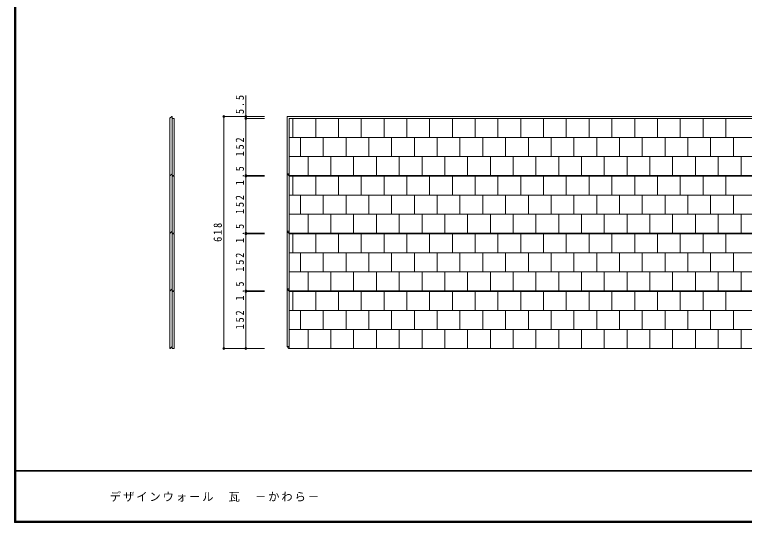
# Model space of a CAD drawing. Units: millimetres at full size, sheet at 1:10. Extents: x -1947 to 1953, y -1436 to 1392.
# Drawn here: x -1947 to -6, y -1402 to -50 of the extents above; entities that cross this region are included whole.
import ezdxf

# ---------------------------------------------------------------- set-up
doc = ezdxf.new("R2010")
doc.units = ezdxf.units.MM
doc.header["$LTSCALE"] = 10
doc.header["$PDMODE"] = 32
doc.header["$PDSIZE"] = 5
doc.layers.add('3-0', color=7, linetype='Continuous', lineweight=18)
doc.layers.add('F-1', color=6, linetype='Continuous', lineweight=18)
doc.layers.add('F-A', color=7, linetype='Continuous')
doc.styles.add('ＭＳ ゴシック', font='')
doc.styles.get('ＭＳ ゴシック').set_extended_font_data('MS Gothic')

msp = doc.modelspace()

# ---------------------------------------------------------------- linework, layer by layer
at = {"layer": '3-0', "color": 3}
for p, q in [((-1331.45, -265.49), (-1331.45, -326.2)), ((-1390.28, -938.7), (-1390.28, -320.7)), ((-1331.45, -326.2), (-1331.45, -478.2)), ((-1331.45, -478.2), (-1331.45, -479.7)), ((-1331.45, -479.7), (-1331.45, -631.7)), ((-1331.45, -631.7), (-1331.45, -633.2)), ((-1331.45, -633.2), (-1331.45, -785.2)), ((-1331.45, -785.2), (-1331.45, -786.7)), ((-1331.45, -786.7), (-1331.45, -938.7))]:
    msp.add_line(p, q, dxfattribs=at)
at = {"layer": '3-0'}
for p, q in [((-1533.64, -325.7), (-1533.64, -478.2)), ((-1527.64, -320.7), (-1527.64, -938.7)), ((-1524.75, -326.2), (-1527.64, -326.2)), ((-1524.75, -326.2), (-1522.14, -326.2)), ((-1522.14, -478.2), (-1522.14, -326.2)), ((-1222.14, -320.7), (-1222.14, -473.2)), ((-1222.14, -320.7), (1505.36, -320.7)), ((-1216.64, -326.2), (1510.36, -326.2)), ((-1216.64, -478.2), (-1216.64, -326.2)), ((-1206.54, -376.87), (-1206.54, -326.2)), ((-1145.94, -376.87), (-1145.94, -326.2)), ((-1085.34, -376.87), (-1085.34, -326.21)), ((-1024.74, -376.87), (-1024.74, -326.21)), ((-964.14, -376.87), (-964.14, -326.21)), ((-903.54, -376.87), (-903.54, -326.21)), ((-842.94, -376.87), (-842.94, -326.21)), ((-782.34, -376.87), (-782.34, -326.21)), ((-721.74, -376.87), (-721.74, -326.21)), ((-661.14, -376.87), (-661.14, -326.21)), ((-600.54, -376.87), (-600.54, -326.21)), ((-539.94, -376.87), (-539.94, -326.21)), ((-479.34, -376.87), (-479.34, -326.21)), ((-418.74, -376.87), (-418.74, -326.21)), ((-358.14, -376.87), (-358.14, -326.21)), ((-297.54, -376.87), (-297.54, -326.21)), ((-236.94, -376.87), (-236.94, -326.21)), ((-176.34, -376.87), (-176.34, -326.21)), ((-115.74, -376.87), (-115.74, -326.21)), ((-55.14, -376.87), (-55.14, -326.21)), ((-1216.64, -376.87), (1510.36, -376.87)), ((-1186.34, -427.54), (-1186.34, -376.87)), ((-1125.74, -427.54), (-1125.74, -376.88)), ((-1065.14, -427.54), (-1065.14, -376.88)), ((-1004.54, -427.54), (-1004.54, -376.88)), ((-943.94, -427.54), (-943.94, -376.88)), ((-883.34, -427.54), (-883.34, -376.88)), ((-822.74, -427.54), (-822.74, -376.88)), ((-762.14, -427.54), (-762.14, -376.88)), ((-701.54, -427.54), (-701.54, -376.88)), ((-640.94, -427.54), (-640.94, -376.88)), ((-580.34, -427.54), (-580.34, -376.88)), ((-519.74, -427.54), (-519.74, -376.88)), ((-459.14, -427.54), (-459.14, -376.88)), ((-398.54, -427.54), (-398.54, -376.88)), ((-337.94, -427.54), (-337.94, -376.88)), ((-277.34, -427.54), (-277.34, -376.88)), ((-216.74, -427.54), (-216.74, -376.88)), ((-156.14, -427.54), (-156.14, -376.88)), ((-95.54, -427.54), (-95.54, -376.88)), ((-34.94, -427.54), (-34.94, -376.88)), ((-1216.64, -427.54), (1510.36, -427.54)), ((-1166.14, -478.2), (-1166.14, -427.54)), ((-1105.54, -478.2), (-1105.54, -427.54)), ((-1044.94, -478.2), (-1044.94, -427.54)), ((-984.34, -478.2), (-984.34, -427.54)), ((-923.74, -478.2), (-923.74, -427.54)), ((-863.14, -478.2), (-863.14, -427.54)), ((-802.54, -478.2), (-802.54, -427.54)), ((-741.94, -478.2), (-741.94, -427.54)), ((-681.34, -478.2), (-681.34, -427.54)), ((-620.74, -478.2), (-620.74, -427.54)), ((-560.14, -478.2), (-560.14, -427.54)), ((-499.54, -478.2), (-499.54, -427.54)), ((-438.94, -478.2), (-438.94, -427.54)), ((-378.34, -478.2), (-378.34, -427.54)), ((-317.74, -478.2), (-317.74, -427.54)), ((-257.14, -478.2), (-257.14, -427.54)), ((-196.54, -478.2), (-196.54, -427.54)), ((-135.94, -478.2), (-135.94, -427.54)), ((-75.34, -478.2), (-75.34, -427.54)), ((-14.74, -478.2), (-14.74, -427.54)), ((-1533.64, -479.2), (-1527.64, -473.2)), ((-1533.64, -478.2), (-1532.64, -478.2)), ((-1533.64, -479.2), (-1533.64, -631.7)), ((-1527.64, -474.2), (-1528.64, -474.2)), ((-1527.64, -478.2), (-1522.14, -478.2)), ((-1524.75, -479.7), (-1527.64, -479.7)), ((-1524.75, -479.7), (-1522.14, -479.7)), ((-1522.14, -631.7), (-1522.14, -479.7)), ((-1222.14, -473.2), (-1216.64, -473.2)), ((-1222.14, -474.2), (-1222.14, -626.7)), ((-1222.14, -474.2), (-1221.14, -474.2)), ((-1216.64, -479.7), (1510.36, -479.7)), ((-1216.64, -631.7), (-1216.64, -479.7)), ((-1206.54, -530.37), (-1206.54, -479.7)), ((-1145.94, -530.37), (-1145.94, -479.7)), ((-1085.34, -530.37), (-1085.34, -479.71)), ((-1024.74, -530.37), (-1024.74, -479.71)), ((-964.14, -530.37), (-964.14, -479.71)), ((-903.54, -530.37), (-903.54, -479.71)), ((-842.94, -530.37), (-842.94, -479.71)), ((-782.34, -530.37), (-782.34, -479.71)), ((-721.74, -530.37), (-721.74, -479.71)), ((-661.14, -530.37), (-661.14, -479.71)), ((-600.54, -530.37), (-600.54, -479.71)), ((-539.94, -530.37), (-539.94, -479.71)), ((-479.34, -530.37), (-479.34, -479.71)), ((-418.74, -530.37), (-418.74, -479.71)), ((-358.14, -530.37), (-358.14, -479.71)), ((-297.54, -530.37), (-297.54, -479.71)), ((-236.94, -530.37), (-236.94, -479.71)), ((-176.34, -530.37), (-176.34, -479.71)), ((-115.74, -530.37), (-115.74, -479.71)), ((-55.14, -530.37), (-55.14, -479.71)), ((-1216.64, -530.37), (1510.36, -530.37)), ((-1186.34, -581.04), (-1186.34, -530.37)), ((-1125.74, -581.04), (-1125.74, -530.38)), ((-1065.14, -581.04), (-1065.14, -530.38)), ((-1004.54, -581.04), (-1004.54, -530.38)), ((-943.94, -581.04), (-943.94, -530.38)), ((-883.34, -581.04), (-883.34, -530.38)), ((-822.74, -581.04), (-822.74, -530.38)), ((-762.14, -581.04), (-762.14, -530.38)), ((-701.54, -581.04), (-701.54, -530.38)), ((-640.94, -581.04), (-640.94, -530.38)), ((-580.34, -581.04), (-580.34, -530.38)), ((-519.74, -581.04), (-519.74, -530.38)), ((-459.14, -581.04), (-459.14, -530.38)), ((-398.54, -581.04), (-398.54, -530.38)), ((-337.94, -581.04), (-337.94, -530.38)), ((-277.34, -581.04), (-277.34, -530.38)), ((-216.74, -581.04), (-216.74, -530.38)), ((-156.14, -581.04), (-156.14, -530.38)), ((-95.54, -581.04), (-95.54, -530.38)), ((-34.94, -581.04), (-34.94, -530.38)), ((-1216.64, -581.04), (1510.36, -581.04)), ((-1166.14, -631.7), (-1166.14, -581.04)), ((-1105.54, -631.7), (-1105.54, -581.04)), ((-1044.94, -631.7), (-1044.94, -581.04)), ((-984.34, -631.7), (-984.34, -581.04)), ((-923.74, -631.7), (-923.74, -581.04)), ((-863.14, -631.7), (-863.14, -581.04)), ((-802.54, -631.7), (-802.54, -581.04)), ((-741.94, -631.7), (-741.94, -581.04)), ((-681.34, -631.7), (-681.34, -581.04)), ((-620.74, -631.7), (-620.74, -581.04)), ((-560.14, -631.7), (-560.14, -581.04)), ((-499.54, -631.7), (-499.54, -581.04)), ((-438.94, -631.7), (-438.94, -581.04)), ((-378.34, -631.7), (-378.34, -581.04)), ((-317.74, -631.7), (-317.74, -581.04)), ((-257.14, -631.7), (-257.14, -581.04)), ((-196.54, -631.7), (-196.54, -581.04)), ((-135.94, -631.7), (-135.94, -581.04)), ((-75.34, -631.7), (-75.34, -581.04)), ((-14.74, -631.7), (-14.74, -581.04)), ((-1533.64, -632.7), (-1527.64, -626.7)), ((-1533.64, -631.7), (-1532.64, -631.7)), ((-1533.64, -632.7), (-1533.64, -785.2)), ((-1527.64, -627.7), (-1528.64, -627.7)), ((-1527.64, -631.7), (-1522.14, -631.7)), ((-1524.75, -633.2), (-1527.64, -633.2)), ((-1524.75, -633.2), (-1522.14, -633.2)), ((-1522.14, -785.2), (-1522.14, -633.2)), ((-1222.14, -626.7), (-1216.64, -626.7)), ((-1222.14, -626.7), (-1217.14, -631.7)), ((-1222.14, -627.7), (-1222.14, -780.2)), ((-1222.14, -627.7), (-1221.14, -627.7)), ((-1217.14, -631.7), (1510.36, -631.7)), ((-1216.64, -633.2), (1510.36, -633.2)), ((-1216.64, -785.2), (-1216.64, -633.2)), ((-1206.54, -683.87), (-1206.54, -633.2)), ((-1145.94, -683.87), (-1145.94, -633.2)), ((-1085.34, -683.87), (-1085.34, -633.21)), ((-1024.74, -683.87), (-1024.74, -633.21)), ((-964.14, -683.87), (-964.14, -633.21)), ((-903.54, -683.87), (-903.54, -633.21)), ((-842.94, -683.87), (-842.94, -633.21)), ((-782.34, -683.87), (-782.34, -633.21)), ((-721.74, -683.87), (-721.74, -633.21)), ((-661.14, -683.87), (-661.14, -633.21)), ((-600.54, -683.87), (-600.54, -633.21)), ((-539.94, -683.87), (-539.94, -633.21)), ((-479.34, -683.87), (-479.34, -633.21)), ((-418.74, -683.87), (-418.74, -633.21)), ((-358.14, -683.87), (-358.14, -633.21)), ((-297.54, -683.87), (-297.54, -633.21)), ((-236.94, -683.87), (-236.94, -633.21)), ((-176.34, -683.87), (-176.34, -633.21)), ((-115.74, -683.87), (-115.74, -633.21)), ((-55.14, -683.87), (-55.14, -633.21)), ((-1216.64, -683.87), (1510.36, -683.87)), ((-1186.34, -734.54), (-1186.34, -683.87)), ((-1125.74, -734.54), (-1125.74, -683.88)), ((-1065.14, -734.54), (-1065.14, -683.88)), ((-1004.54, -734.54), (-1004.54, -683.88)), ((-943.94, -734.54), (-943.94, -683.88)), ((-883.34, -734.54), (-883.34, -683.88)), ((-822.74, -734.54), (-822.74, -683.88)), ((-762.14, -734.54), (-762.14, -683.88)), ((-701.54, -734.54), (-701.54, -683.88)), ((-640.94, -734.54), (-640.94, -683.88)), ((-580.34, -734.54), (-580.34, -683.88)), ((-519.74, -734.54), (-519.74, -683.88)), ((-459.14, -734.54), (-459.14, -683.88)), ((-398.54, -734.54), (-398.54, -683.88)), ((-337.94, -734.54), (-337.94, -683.88)), ((-277.34, -734.54), (-277.34, -683.88)), ((-216.74, -734.54), (-216.74, -683.88)), ((-156.14, -734.54), (-156.14, -683.88)), ((-95.54, -734.54), (-95.54, -683.88)), ((-34.94, -734.54), (-34.94, -683.88)), ((-1216.64, -734.54), (1510.36, -734.54)), ((-1166.14, -785.2), (-1166.14, -734.54)), ((-1105.54, -785.2), (-1105.54, -734.54)), ((-1044.94, -785.2), (-1044.94, -734.54)), ((-984.34, -785.2), (-984.34, -734.54)), ((-923.74, -785.2), (-923.74, -734.54)), ((-863.14, -785.2), (-863.14, -734.54)), ((-802.54, -785.2), (-802.54, -734.54)), ((-741.94, -785.2), (-741.94, -734.54)), ((-681.34, -785.2), (-681.34, -734.54)), ((-620.74, -785.2), (-620.74, -734.54)), ((-560.14, -785.2), (-560.14, -734.54)), ((-499.54, -785.2), (-499.54, -734.54)), ((-438.94, -785.2), (-438.94, -734.54)), ((-378.34, -785.2), (-378.34, -734.54)), ((-317.74, -785.2), (-317.74, -734.54)), ((-257.14, -785.2), (-257.14, -734.54)), ((-196.54, -785.2), (-196.54, -734.54)), ((-135.94, -785.2), (-135.94, -734.54)), ((-75.34, -785.2), (-75.34, -734.54)), ((-14.74, -785.2), (-14.74, -734.54)), ((-1533.64, -786.2), (-1527.64, -780.2)), ((-1533.64, -785.2), (-1532.64, -785.2)), ((-1533.64, -786.2), (-1533.64, -938.7)), ((-1527.64, -781.2), (-1528.64, -781.2)), ((-1527.64, -785.2), (-1522.14, -785.2)), ((-1524.75, -786.7), (-1527.64, -786.7)), ((-1524.75, -786.7), (-1522.14, -786.7)), ((-1522.14, -938.7), (-1522.14, -786.7)), ((-1222.14, -780.2), (-1216.64, -780.2)), ((-1222.14, -780.2), (-1217.14, -785.2)), ((-1222.14, -781.2), (-1222.14, -933.7)), ((-1222.14, -781.2), (-1221.14, -781.2)), ((-1217.14, -785.2), (1510.36, -785.2)), ((-1216.64, -786.7), (1510.36, -786.7)), ((-1216.64, -938.7), (-1216.64, -786.7)), ((-1206.54, -837.37), (-1206.54, -786.7)), ((-1145.94, -837.37), (-1145.94, -786.7)), ((-1085.34, -837.37), (-1085.34, -786.71)), ((-1024.74, -837.37), (-1024.74, -786.71)), ((-964.14, -837.37), (-964.14, -786.71)), ((-903.54, -837.37), (-903.54, -786.71)), ((-842.94, -837.37), (-842.94, -786.71)), ((-782.34, -837.37), (-782.34, -786.71)), ((-721.74, -837.37), (-721.74, -786.71)), ((-661.14, -837.37), (-661.14, -786.71)), ((-600.54, -837.37), (-600.54, -786.71)), ((-539.94, -837.37), (-539.94, -786.71)), ((-479.34, -837.37), (-479.34, -786.71)), ((-418.74, -837.37), (-418.74, -786.71)), ((-358.14, -837.37), (-358.14, -786.71)), ((-297.54, -837.37), (-297.54, -786.71)), ((-236.94, -837.37), (-236.94, -786.71)), ((-176.34, -837.37), (-176.34, -786.71)), ((-115.74, -837.37), (-115.74, -786.71)), ((-55.14, -837.37), (-55.14, -786.71)), ((-1216.64, -837.37), (1510.36, -837.37)), ((-1186.34, -888.04), (-1186.34, -837.37)), ((-1125.74, -888.04), (-1125.74, -837.38)), ((-1065.14, -888.04), (-1065.14, -837.38)), ((-1004.54, -888.04), (-1004.54, -837.38)), ((-943.94, -888.04), (-943.94, -837.38)), ((-883.34, -888.04), (-883.34, -837.38)), ((-822.74, -888.04), (-822.74, -837.38)), ((-762.14, -888.04), (-762.14, -837.38)), ((-701.54, -888.04), (-701.54, -837.38)), ((-640.94, -888.04), (-640.94, -837.38)), ((-580.34, -888.04), (-580.34, -837.38)), ((-519.74, -888.04), (-519.74, -837.38)), ((-459.14, -888.04), (-459.14, -837.38)), ((-398.54, -888.04), (-398.54, -837.38)), ((-337.94, -888.04), (-337.94, -837.38)), ((-277.34, -888.04), (-277.34, -837.38)), ((-216.74, -888.04), (-216.74, -837.38)), ((-156.14, -888.04), (-156.14, -837.38)), ((-95.54, -888.04), (-95.54, -837.38)), ((-34.94, -888.04), (-34.94, -837.38)), ((-1216.64, -888.04), (1510.36, -888.04)), ((-1166.14, -938.7), (-1166.14, -888.04)), ((-1105.54, -938.7), (-1105.54, -888.04)), ((-1044.94, -938.7), (-1044.94, -888.04)), ((-984.34, -938.7), (-984.34, -888.04)), ((-923.74, -938.7), (-923.74, -888.04)), ((-863.14, -938.7), (-863.14, -888.04)), ((-802.54, -938.7), (-802.54, -888.04)), ((-741.94, -938.7), (-741.94, -888.04)), ((-681.34, -938.7), (-681.34, -888.04)), ((-620.74, -938.7), (-620.74, -888.04)), ((-560.14, -938.7), (-560.14, -888.04)), ((-499.54, -938.7), (-499.54, -888.04)), ((-438.94, -938.7), (-438.94, -888.04)), ((-378.34, -938.7), (-378.34, -888.04)), ((-317.74, -938.7), (-317.74, -888.04)), ((-257.14, -938.7), (-257.14, -888.04)), ((-196.54, -938.7), (-196.54, -888.04)), ((-135.94, -938.7), (-135.94, -888.04)), ((-75.34, -938.7), (-75.34, -888.04)), ((-14.74, -938.7), (-14.74, -888.04)), ((-1527.64, -938.7), (-1522.14, -938.7)), ((-1222.14, -933.7), (-1216.64, -933.7)), ((-1222.14, -933.7), (-1217.14, -938.7)), ((-1217.14, -938.7), (1510.36, -938.7))]:
    msp.add_line(p, q, dxfattribs=at)
at = {"layer": '3-0', "color": 4}
for p, q in [((-1390.28, -320.7), (-1331.45, -320.7)), ((-1331.45, -320.7), (-1282.24, -320.7)), ((-1331.45, -326.2), (-1282.24, -326.2)), ((-1331.45, -478.2), (-1282.24, -478.2)), ((-1331.45, -479.7), (-1282.24, -479.7)), ((-1331.45, -631.7), (-1282.24, -631.7)), ((-1331.45, -633.2), (-1282.24, -633.2)), ((-1331.45, -785.2), (-1282.24, -785.2)), ((-1331.45, -786.7), (-1282.24, -786.7)), ((-1390.28, -938.7), (-1331.45, -938.7)), ((-1331.45, -938.7), (-1282.24, -938.7))]:
    msp.add_line(p, q, dxfattribs=at)
at = {"layer": '3-0'}
for points in [[(-1527.64, -320.7), (-1528.64, -320.7), (-1533.64, -325.7)], [(-1222.14, -473.2), (-1217.14, -478.2), (1510.36, -478.2)], [(-1533.64, -938.7), (-1532.64, -938.7), (-1527.64, -933.7)]]:
    msp.add_lwpolyline(points, dxfattribs=at)
at = {"layer": '3-0', "color": 3}
for p in [(-1390.28, -320.7), (-1331.45, -320.7), (-1331.45, -326.2), (-1331.45, -478.2), (-1331.45, -479.7), (-1331.45, -631.7), (-1331.45, -633.2), (-1331.45, -785.2), (-1331.45, -786.7), (-1390.28, -938.7), (-1331.45, -938.7)]:
    msp.add_point(p, dxfattribs=at)
at = {"layer": 'F-1'}
for p, q in [((-1946.69, 1391.67), (-1946.69, -1401.67)), ((-1945.03, 1391.67), (-1945.03, -1401.67)), ((-1943.36, 1391.67), (-1943.36, -1401.67)), ((1953.31, -1263.33), (-1946.69, -1263.33)), ((1953.31, -1265), (-1946.69, -1265)), ((1953.31, -1398.33), (-1946.69, -1398.33)), ((1953.31, -1400), (-1946.69, -1400)), ((1953.31, -1401.67), (-1946.69, -1401.67))]:
    msp.add_line(p, q, dxfattribs=at)

# ---------------------------------------------------------------- texts
at = {"layer": '3-0', "char_height": 21.99, "attachment_point": 7, "rotation": 90, "style": 'ＭＳ ゴシック'}
for s, insert in [('\\T1.38;\\W0.9;5.5', (-1336.45, -314.4)), ('\\T1.38;\\W0.9;152', (-1336.45, -427.2)), ('\\T1.38;\\W0.9;1.5', (-1336.45, -503.95)), ('\\T1.38;\\W0.9;152', (-1336.45, -580.7)), ('\\T1.38;\\W0.9;618', (-1395.28, -654.7)), ('\\T1.38;\\W0.9;1.5', (-1336.45, -657.45)), ('\\T1.38;\\W0.9;152', (-1336.45, -734.2)), ('\\T1.38;\\W0.9;1.5', (-1336.45, -810.95)), ('\\T1.38;\\W0.9;152', (-1336.45, -887.7))]:
    msp.add_mtext(s, dxfattribs=dict(at, insert=insert))
at = {"layer": 'F-A', "insert": (-1693.36, -1346.67), "char_height": 21.99, "attachment_point": 7, "style": 'ＭＳ ゴシック'}
msp.add_mtext('\\T1.17;デザインウォール\u3000瓦\u3000－かわら－', dxfattribs=at)

doc.saveas('drawing.dxf')
